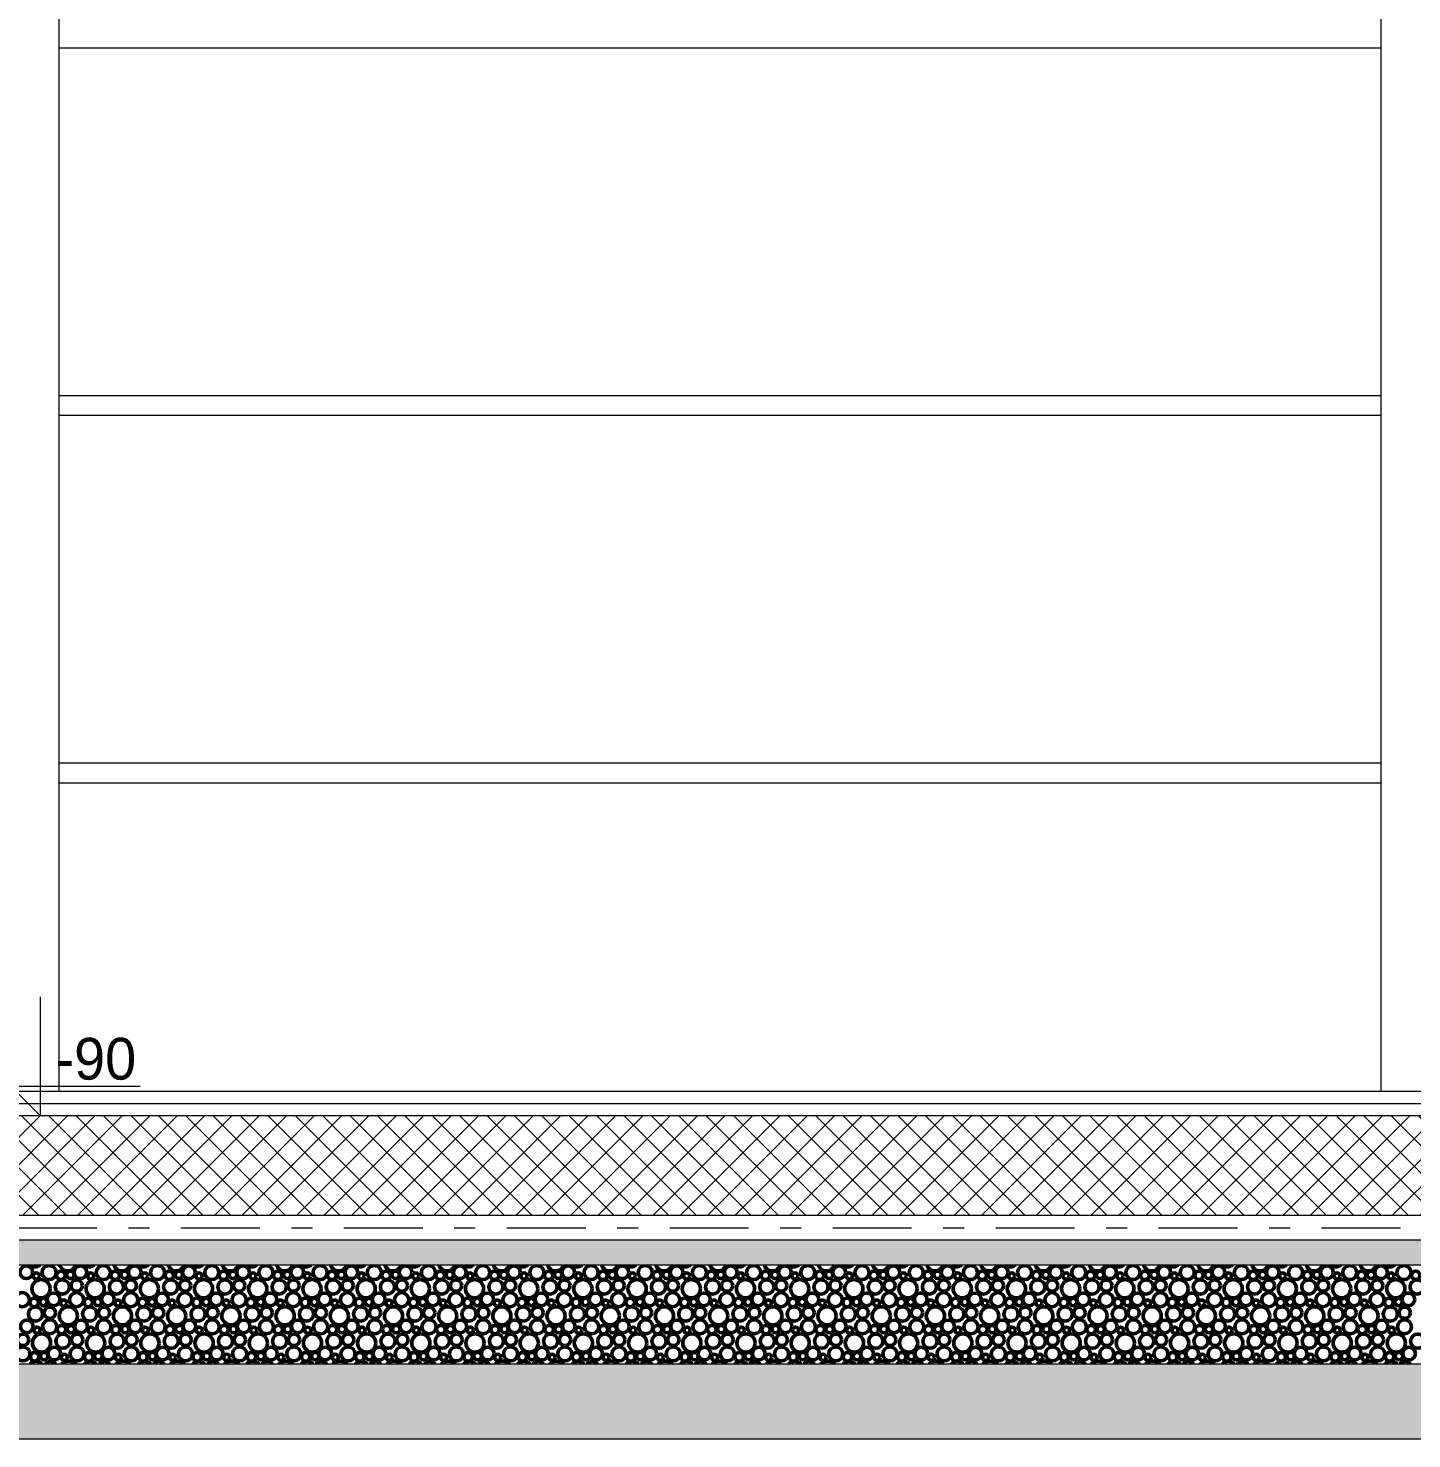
# Model space of a CAD drawing. Header units: millimetres. Extents: x 6658 to 67659, y -16872 to 26261.
# Drawn here: x 29497 to 35069, y -2200 to 3480 of the extents above; entities that cross this region are included whole.
import ezdxf

# ---------------------------------------------------------------- set-up
doc = ezdxf.new("R2010")
doc.units = ezdxf.units.MM
doc.header["$MEASUREMENT"] = 0
doc.linetypes.add('Double Dashed', pattern=[656.166644, 317.49999, -126.999993, 84.666667, -126.999993])
doc.linetypes.add('Wipeout_Contour', pattern=[1000, 0, -1000])
doc.layers.add('A - Prerjet', color=7, linetype='Continuous')
for name, color, linetype, lineweight in [('A - Prerjet_Pen_No__1', 7, 'Continuous', 5), ('A - Prerjet_Pen_No__101', 252, 'Continuous', 5), ('A - Prerjet_Pen_No__6', 5, 'Continuous', 5)]:
    doc.layers.add(name, color=color, linetype=linetype, lineweight=lineweight)
for name, color, linetype, lineweight, true_color in [('A - Prerjet_Pen_No__102', 7, 'Continuous', 50, 0xcccccc), ('A - Prerjet_Pen_No__156', 7, 'Continuous', 5, 0x54689e), ('A - Prerjet_Pen_No__176', 7, 'Continuous', 5, 0x93a0c6), ('A - Prerjet_Pen_No__82', 7, 'Continuous', 5, 0xaaaaaa)]:
    doc.layers.add(name, color=color, linetype=linetype, lineweight=lineweight, true_color=true_color)
doc.styles.add('GENERATED_STYLE_2', font='')
doc.styles.get('GENERATED_STYLE_2').set_extended_font_data('Century Gothic')

# ---------------------------------------------------------------- blocks, each defined once
blk = doc.blocks.new('*X2')
at = {"layer": 'A - Prerjet_Pen_No__102', "color": 254, "linetype": 'Continuous', "lineweight": 50, "true_color": 0xcccccc}
for centre, radius in [((29489.4, -1529.3), 25.5), ((29529.8, -1544.5), 12.4), ((29581.5, -1530.6), 28.4), ((29628.9, -1542), 17.2), ((29667.2, -1539.9), 15), ((29707.6, -1529.3), 25.5), ((29748.1, -1544.5), 12.4), ((29799.7, -1530.6), 28.4), ((29847.1, -1542), 17.2), ((29885.4, -1539.9), 15), ((29925.9, -1529.3), 25.5), ((29966.3, -1544.5), 12.4), ((30017.9, -1530.6), 28.4), ((30065.4, -1542), 17.2), ((30103.7, -1539.9), 15), ((30144.1, -1529.3), 25.5), ((30184.5, -1544.5), 12.4), ((30236.2, -1530.6), 28.4), ((30283.6, -1542), 17.2), ((30321.9, -1539.9), 15), ((30362.3, -1529.3), 25.5), ((30402.7, -1544.5), 12.4), ((30454.4, -1530.6), 28.4), ((30501.8, -1542), 17.2), ((30540.1, -1539.9), 15), ((30580.5, -1529.3), 25.5), ((30621, -1544.5), 12.4), ((30672.6, -1530.6), 28.4), ((30720, -1542), 17.2), ((30758.3, -1539.9), 15), ((30798.8, -1529.3), 25.5), ((30839.2, -1544.5), 12.4), ((30890.8, -1530.6), 28.4), ((30938.3, -1542), 17.2), ((30976.6, -1539.9), 15), ((31017, -1529.3), 25.5), ((31057.4, -1544.5), 12.4), ((31109.1, -1530.6), 28.4), ((31156.5, -1542), 17.2), ((31194.8, -1539.9), 15), ((31235.2, -1529.3), 25.5), ((31275.6, -1544.5), 12.4), ((31327.3, -1530.6), 28.4), ((31374.7, -1542), 17.2), ((31413, -1539.9), 15), ((31453.4, -1529.3), 25.5), ((31493.8, -1544.5), 12.4), ((31545.5, -1530.6), 28.4), ((31592.9, -1542), 17.2), ((31631.2, -1539.9), 15), ((31671.6, -1529.3), 25.5), ((31712.1, -1544.5), 12.4), ((31763.7, -1530.6), 28.4), ((31811.2, -1542), 17.2), ((31849.4, -1539.9), 15), ((31889.9, -1529.3), 25.5), ((31930.3, -1544.5), 12.4), ((31982, -1530.6), 28.4), ((32029.4, -1542), 17.2), ((32067.7, -1539.9), 15), ((32108.1, -1529.3), 25.5), ((32148.5, -1544.5), 12.4), ((32200.2, -1530.6), 28.4), ((32247.6, -1542), 17.2), ((32285.9, -1539.9), 15), ((32326.3, -1529.3), 25.5), ((32366.7, -1544.5), 12.4), ((32418.4, -1530.6), 28.4), ((32465.8, -1542), 17.2), ((32504.1, -1539.9), 15), ((32544.5, -1529.3), 25.5), ((32585, -1544.5), 12.4), ((32636.6, -1530.6), 28.4), ((32684.1, -1542), 17.2), ((32722.3, -1539.9), 15), ((32762.8, -1529.3), 25.5), ((32803.2, -1544.5), 12.4), ((32854.9, -1530.6), 28.4), ((32902.3, -1542), 17.2), ((32940.6, -1539.9), 15), ((32981, -1529.3), 25.5), ((33021.4, -1544.5), 12.4), ((33073.1, -1530.6), 28.4), ((33120.5, -1542), 17.2), ((33158.8, -1539.9), 15), ((33199.2, -1529.3), 25.5), ((33239.6, -1544.5), 12.4), ((33291.3, -1530.6), 28.4), ((33338.7, -1542), 17.2), ((33377, -1539.9), 15), ((33417.4, -1529.3), 25.5), ((33457.9, -1544.5), 12.4), ((33509.5, -1530.6), 28.4), ((33557, -1542), 17.2), ((33595.2, -1539.9), 15), ((33635.7, -1529.3), 25.5), ((33676.1, -1544.5), 12.4), ((33727.8, -1530.6), 28.4), ((33775.2, -1542), 17.2), ((33813.5, -1539.9), 15), ((33853.9, -1529.3), 25.5), ((33894.3, -1544.5), 12.4), ((33946, -1530.6), 28.4), ((33993.4, -1542), 17.2), ((34031.7, -1539.9), 15), ((34072.1, -1529.3), 25.5), ((34112.5, -1544.5), 12.4), ((34164.2, -1530.6), 28.4), ((34211.6, -1542), 17.2), ((34249.9, -1539.9), 15), ((34290.3, -1529.3), 25.5), ((34330.8, -1544.5), 12.4), ((34382.4, -1530.6), 28.4), ((34429.8, -1542), 17.2), ((34468.1, -1539.9), 15), ((34508.6, -1529.3), 25.5), ((34549, -1544.5), 12.4), ((34600.7, -1530.6), 28.4), ((34648.1, -1542), 17.2), ((34686.4, -1539.9), 15), ((34726.8, -1529.3), 25.5), ((34767.2, -1544.5), 12.4), ((34818.9, -1530.6), 28.4), ((34866.3, -1542), 17.2), ((34904.6, -1539.9), 15), ((34945, -1529.3), 25.5), ((34985.4, -1544.5), 12.4), ((35037.1, -1530.6), 28.4), ((35084.5, -1542), 17.2), ((29548.6, -1595.9), 36.7), ((29634.7, -1588.5), 28.6), ((29692.3, -1583.2), 23), ((29766.8, -1595.9), 36.7), ((29852.9, -1588.5), 28.6), ((29910.6, -1583.2), 23), ((29985, -1595.9), 36.7), ((30071.2, -1588.5), 28.6), ((30128.8, -1583.2), 23), ((30203.2, -1595.9), 36.7), ((30289.4, -1588.5), 28.6), ((30347, -1583.2), 23), ((30421.5, -1595.9), 36.7), ((30507.6, -1588.5), 28.6), ((30565.2, -1583.2), 23), ((30639.7, -1595.9), 36.7), ((30725.8, -1588.5), 28.6), ((30783.4, -1583.2), 23), ((30857.9, -1595.9), 36.7), ((30944.1, -1588.5), 28.6), ((31001.7, -1583.2), 23), ((31076.1, -1595.9), 36.7), ((31162.3, -1588.5), 28.6), ((31219.9, -1583.2), 23), ((31294.4, -1595.9), 36.7), ((31380.5, -1588.5), 28.6), ((31438.1, -1583.2), 23), ((31512.6, -1595.9), 36.7), ((31598.7, -1588.5), 28.6), ((31656.3, -1583.2), 23), ((31730.8, -1595.9), 36.7), ((31817, -1588.5), 28.6), ((31874.6, -1583.2), 23), ((31949, -1595.9), 36.7), ((32035.2, -1588.5), 28.6), ((32092.8, -1583.2), 23), ((32167.3, -1595.9), 36.7), ((32253.4, -1588.5), 28.6), ((32311, -1583.2), 23), ((32385.5, -1595.9), 36.7), ((32471.6, -1588.5), 28.6), ((32529.2, -1583.2), 23), ((32603.7, -1595.9), 36.7), ((32689.8, -1588.5), 28.6), ((32747.5, -1583.2), 23), ((32821.9, -1595.9), 36.7), ((32908.1, -1588.5), 28.6), ((32965.7, -1583.2), 23), ((33040.2, -1595.9), 36.7), ((33126.3, -1588.5), 28.6), ((33183.9, -1583.2), 23), ((33258.4, -1595.9), 36.7), ((33344.5, -1588.5), 28.6), ((33402.1, -1583.2), 23), ((33476.6, -1595.9), 36.7), ((33562.7, -1588.5), 28.6), ((33620.4, -1583.2), 23), ((33694.8, -1595.9), 36.7), ((33781, -1588.5), 28.6), ((33838.6, -1583.2), 23), ((33913.1, -1595.9), 36.7), ((33999.2, -1588.5), 28.6), ((34056.8, -1583.2), 23), ((34131.3, -1595.9), 36.7), ((34217.4, -1588.5), 28.6), ((34275, -1583.2), 23), ((34349.5, -1595.9), 36.7), ((34435.6, -1588.5), 28.6), ((34493.3, -1583.2), 23), ((34567.7, -1595.9), 36.7), ((34653.9, -1588.5), 28.6), ((34711.5, -1583.2), 23), ((34786, -1595.9), 36.7), ((34872.1, -1588.5), 28.6), ((34929.7, -1583.2), 23), ((35004.2, -1595.9), 36.7), ((35090.3, -1588.5), 28.6), ((29473.5, -1639.8), 28.4), ((29520.9, -1651.2), 17.2), ((29559.2, -1649.1), 15), ((29599.6, -1638.5), 25.5), ((29640.1, -1653.7), 12.4), ((29691.7, -1639.8), 28.4), ((29739.1, -1651.2), 17.2), ((29777.4, -1649.1), 15), ((29817.9, -1638.5), 25.5), ((29858.3, -1653.7), 12.4), ((29909.9, -1639.8), 28.4), ((29957.4, -1651.2), 17.2), ((29995.7, -1649.1), 15), ((30036.1, -1638.5), 25.5), ((30076.5, -1653.7), 12.4), ((30128.2, -1639.8), 28.4), ((30175.6, -1651.2), 17.2), ((30213.9, -1649.1), 15), ((30254.3, -1638.5), 25.5), ((30294.7, -1653.7), 12.4), ((30346.4, -1639.8), 28.4), ((30393.8, -1651.2), 17.2), ((30432.1, -1649.1), 15), ((30472.5, -1638.5), 25.5), ((30513, -1653.7), 12.4), ((30564.6, -1639.8), 28.4), ((30612, -1651.2), 17.2), ((30650.3, -1649.1), 15), ((30690.8, -1638.5), 25.5), ((30731.2, -1653.7), 12.4), ((30782.8, -1639.8), 28.4), ((30830.3, -1651.2), 17.2), ((30868.6, -1649.1), 15), ((30909, -1638.5), 25.5), ((30949.4, -1653.7), 12.4), ((31001.1, -1639.8), 28.4), ((31048.5, -1651.2), 17.2), ((31086.8, -1649.1), 15), ((31127.2, -1638.5), 25.5), ((31167.6, -1653.7), 12.4), ((31219.3, -1639.8), 28.4), ((31266.7, -1651.2), 17.2), ((31305, -1649.1), 15), ((31345.4, -1638.5), 25.5), ((31385.8, -1653.7), 12.4), ((31437.5, -1639.8), 28.4), ((31484.9, -1651.2), 17.2), ((31523.2, -1649.1), 15), ((31563.6, -1638.5), 25.5), ((31604.1, -1653.7), 12.4), ((31655.7, -1639.8), 28.4), ((31703.2, -1651.2), 17.2), ((31741.4, -1649.1), 15), ((31781.9, -1638.5), 25.5), ((31822.3, -1653.7), 12.4), ((31874, -1639.8), 28.4), ((31921.4, -1651.2), 17.2), ((31959.7, -1649.1), 15), ((32000.1, -1638.5), 25.5), ((32040.5, -1653.7), 12.4), ((32092.2, -1639.8), 28.4), ((32139.6, -1651.2), 17.2), ((32177.9, -1649.1), 15), ((32218.3, -1638.5), 25.5), ((32258.7, -1653.7), 12.4), ((32310.4, -1639.8), 28.4), ((32357.8, -1651.2), 17.2), ((32396.1, -1649.1), 15), ((32436.5, -1638.5), 25.5), ((32477, -1653.7), 12.4), ((32528.6, -1639.8), 28.4), ((32576.1, -1651.2), 17.2), ((32614.3, -1649.1), 15), ((32654.8, -1638.5), 25.5), ((32695.2, -1653.7), 12.4), ((32746.9, -1639.8), 28.4), ((32794.3, -1651.2), 17.2), ((32832.6, -1649.1), 15), ((32873, -1638.5), 25.5), ((32913.4, -1653.7), 12.4), ((32965.1, -1639.8), 28.4), ((33012.5, -1651.2), 17.2), ((33050.8, -1649.1), 15), ((33091.2, -1638.5), 25.5), ((33131.6, -1653.7), 12.4), ((33183.3, -1639.8), 28.4), ((33230.7, -1651.2), 17.2), ((33269, -1649.1), 15), ((33309.4, -1638.5), 25.5), ((33349.9, -1653.7), 12.4), ((33401.5, -1639.8), 28.4), ((33449, -1651.2), 17.2), ((33487.2, -1649.1), 15), ((33527.7, -1638.5), 25.5), ((33568.1, -1653.7), 12.4), ((33619.8, -1639.8), 28.4), ((33667.2, -1651.2), 17.2), ((33705.5, -1649.1), 15), ((33745.9, -1638.5), 25.5), ((33786.3, -1653.7), 12.4), ((33838, -1639.8), 28.4), ((33885.4, -1651.2), 17.2), ((33923.7, -1649.1), 15), ((33964.1, -1638.5), 25.5), ((34004.5, -1653.7), 12.4), ((34056.2, -1639.8), 28.4), ((34103.6, -1651.2), 17.2), ((34141.9, -1649.1), 15), ((34182.3, -1638.5), 25.5), ((34222.8, -1653.7), 12.4), ((34274.4, -1639.8), 28.4), ((34321.8, -1651.2), 17.2), ((34360.1, -1649.1), 15), ((34400.6, -1638.5), 25.5), ((34441, -1653.7), 12.4), ((34492.7, -1639.8), 28.4), ((34540.1, -1651.2), 17.2), ((34578.4, -1649.1), 15), ((34618.8, -1638.5), 25.5), ((34659.2, -1653.7), 12.4), ((34710.9, -1639.8), 28.4), ((34758.3, -1651.2), 17.2), ((34796.6, -1649.1), 15), ((34837, -1638.5), 25.5), ((34877.4, -1653.7), 12.4), ((34929.1, -1639.8), 28.4), ((34976.5, -1651.2), 17.2), ((35014.8, -1649.1), 15), ((35055.2, -1638.5), 25.5), ((29526.7, -1697.6), 28.6), ((29584.3, -1692.4), 23), ((29658.8, -1705.1), 36.7), ((29744.9, -1697.6), 28.6), ((29802.6, -1692.4), 23), ((29877, -1705.1), 36.7), ((29963.2, -1697.6), 28.6), ((30020.8, -1692.4), 23), ((30095.2, -1705.1), 36.7), ((30181.4, -1697.6), 28.6), ((30239, -1692.4), 23), ((30313.5, -1705.1), 36.7), ((30399.6, -1697.6), 28.6), ((30457.2, -1692.4), 23), ((30531.7, -1705.1), 36.7), ((30617.8, -1697.6), 28.6), ((30675.4, -1692.4), 23), ((30749.9, -1705.1), 36.7), ((30836.1, -1697.6), 28.6), ((30893.7, -1692.4), 23), ((30968.1, -1705.1), 36.7), ((31054.3, -1697.6), 28.6), ((31111.9, -1692.4), 23), ((31186.4, -1705.1), 36.7), ((31272.5, -1697.6), 28.6), ((31330.1, -1692.4), 23), ((31404.6, -1705.1), 36.7), ((31490.7, -1697.6), 28.6), ((31548.3, -1692.4), 23), ((31622.8, -1705.1), 36.7), ((31709, -1697.6), 28.6), ((31766.6, -1692.4), 23), ((31841, -1705.1), 36.7), ((31927.2, -1697.6), 28.6), ((31984.8, -1692.4), 23), ((32059.3, -1705.1), 36.7), ((32145.4, -1697.6), 28.6), ((32203, -1692.4), 23), ((32277.5, -1705.1), 36.7), ((32363.6, -1697.6), 28.6), ((32421.2, -1692.4), 23), ((32495.7, -1705.1), 36.7), ((32581.8, -1697.6), 28.6), ((32639.5, -1692.4), 23), ((32713.9, -1705.1), 36.7), ((32800.1, -1697.6), 28.6), ((32857.7, -1692.4), 23), ((32932.2, -1705.1), 36.7), ((33018.3, -1697.6), 28.6), ((33075.9, -1692.4), 23), ((33150.4, -1705.1), 36.7), ((33236.5, -1697.6), 28.6), ((33294.1, -1692.4), 23), ((33368.6, -1705.1), 36.7), ((33454.7, -1697.6), 28.6), ((33512.4, -1692.4), 23), ((33586.8, -1705.1), 36.7), ((33673, -1697.6), 28.6), ((33730.6, -1692.4), 23), ((33805.1, -1705.1), 36.7), ((33891.2, -1697.6), 28.6), ((33948.8, -1692.4), 23), ((34023.3, -1705.1), 36.7), ((34109.4, -1697.6), 28.6), ((34167, -1692.4), 23), ((34241.5, -1705.1), 36.7), ((34327.6, -1697.6), 28.6), ((34385.3, -1692.4), 23), ((34459.7, -1705.1), 36.7), ((34545.9, -1697.6), 28.6), ((34603.5, -1692.4), 23), ((34678, -1705.1), 36.7), ((34764.1, -1697.6), 28.6), ((34821.7, -1692.4), 23), ((34896.2, -1705.1), 36.7), ((34982.3, -1697.6), 28.6), ((35039.9, -1692.4), 23), ((29491.6, -1747.7), 25.5), ((29532.1, -1762.9), 12.4), ((29583.7, -1749), 28.4), ((29631.1, -1760.4), 17.2), ((29669.4, -1758.3), 15), ((29709.9, -1747.7), 25.5), ((29750.3, -1762.9), 12.4), ((29801.9, -1749), 28.4), ((29849.4, -1760.4), 17.2), ((29887.7, -1758.3), 15), ((29928.1, -1747.7), 25.5), ((29968.5, -1762.9), 12.4), ((30020.2, -1749), 28.4), ((30067.6, -1760.4), 17.2), ((30105.9, -1758.3), 15), ((30146.3, -1747.7), 25.5), ((30186.7, -1762.9), 12.4), ((30238.4, -1749), 28.4), ((30285.8, -1760.4), 17.2), ((30324.1, -1758.3), 15), ((30364.5, -1747.7), 25.5), ((30405, -1762.9), 12.4), ((30456.6, -1749), 28.4), ((30504, -1760.4), 17.2), ((30542.3, -1758.3), 15), ((30582.8, -1747.7), 25.5), ((30623.2, -1762.9), 12.4), ((30674.8, -1749), 28.4), ((30722.3, -1760.4), 17.2), ((30760.6, -1758.3), 15), ((30801, -1747.7), 25.5), ((30841.4, -1762.9), 12.4), ((30893.1, -1749), 28.4), ((30940.5, -1760.4), 17.2), ((30978.8, -1758.3), 15), ((31019.2, -1747.7), 25.5), ((31059.6, -1762.9), 12.4), ((31111.3, -1749), 28.4), ((31158.7, -1760.4), 17.2), ((31197, -1758.3), 15), ((31237.4, -1747.7), 25.5), ((31277.8, -1762.9), 12.4), ((31329.5, -1749), 28.4), ((31376.9, -1760.4), 17.2), ((31415.2, -1758.3), 15), ((31455.6, -1747.7), 25.5), ((31496.1, -1762.9), 12.4), ((31547.7, -1749), 28.4), ((31595.2, -1760.4), 17.2), ((31633.4, -1758.3), 15), ((31673.9, -1747.7), 25.5), ((31714.3, -1762.9), 12.4), ((31766, -1749), 28.4), ((31813.4, -1760.4), 17.2), ((31851.7, -1758.3), 15), ((31892.1, -1747.7), 25.5), ((31932.5, -1762.9), 12.4), ((31984.2, -1749), 28.4), ((32031.6, -1760.4), 17.2), ((32069.9, -1758.3), 15), ((32110.3, -1747.7), 25.5), ((32150.7, -1762.9), 12.4), ((32202.4, -1749), 28.4), ((32249.8, -1760.4), 17.2), ((32288.1, -1758.3), 15), ((32328.5, -1747.7), 25.5), ((32369, -1762.9), 12.4), ((32420.6, -1749), 28.4), ((32468.1, -1760.4), 17.2), ((32506.3, -1758.3), 15), ((32546.8, -1747.7), 25.5), ((32587.2, -1762.9), 12.4), ((32638.9, -1749), 28.4), ((32686.3, -1760.4), 17.2), ((32724.6, -1758.3), 15), ((32765, -1747.7), 25.5), ((32805.4, -1762.9), 12.4), ((32857.1, -1749), 28.4), ((32904.5, -1760.4), 17.2), ((32942.8, -1758.3), 15), ((32983.2, -1747.7), 25.5), ((33023.6, -1762.9), 12.4), ((33075.3, -1749), 28.4), ((33122.7, -1760.4), 17.2), ((33161, -1758.3), 15), ((33201.4, -1747.7), 25.5), ((33241.9, -1762.9), 12.4), ((33293.5, -1749), 28.4), ((33341, -1760.4), 17.2), ((33379.2, -1758.3), 15), ((33419.7, -1747.7), 25.5), ((33460.1, -1762.9), 12.4), ((33511.8, -1749), 28.4), ((33559.2, -1760.4), 17.2), ((33597.5, -1758.3), 15), ((33637.9, -1747.7), 25.5), ((33678.3, -1762.9), 12.4), ((33730, -1749), 28.4), ((33777.4, -1760.4), 17.2), ((33815.7, -1758.3), 15), ((33856.1, -1747.7), 25.5), ((33896.5, -1762.9), 12.4), ((33948.2, -1749), 28.4), ((33995.6, -1760.4), 17.2), ((34033.9, -1758.3), 15), ((34074.3, -1747.7), 25.5), ((34114.8, -1762.9), 12.4), ((34166.4, -1749), 28.4), ((34213.8, -1760.4), 17.2), ((34252.1, -1758.3), 15), ((34292.6, -1747.7), 25.5), ((34333, -1762.9), 12.4), ((34384.7, -1749), 28.4), ((34432.1, -1760.4), 17.2), ((34470.4, -1758.3), 15), ((34510.8, -1747.7), 25.5), ((34551.2, -1762.9), 12.4), ((34602.9, -1749), 28.4), ((34650.3, -1760.4), 17.2), ((34688.6, -1758.3), 15), ((34729, -1747.7), 25.5), ((34769.4, -1762.9), 12.4), ((34821.1, -1749), 28.4), ((34868.5, -1760.4), 17.2), ((34906.8, -1758.3), 15), ((34947.2, -1747.7), 25.5), ((34987.7, -1762.9), 12.4), ((35039.3, -1749), 28.4), ((29476.3, -1801.6), 23), ((29550.8, -1814.3), 36.7), ((29636.9, -1806.8), 28.6), ((29694.6, -1801.6), 23), ((29769, -1814.3), 36.7), ((29855.2, -1806.8), 28.6), ((29912.8, -1801.6), 23), ((29987.2, -1814.3), 36.7), ((30073.4, -1806.8), 28.6), ((30131, -1801.6), 23), ((30205.5, -1814.3), 36.7), ((30291.6, -1806.8), 28.6), ((30349.2, -1801.6), 23), ((30423.7, -1814.3), 36.7), ((30509.8, -1806.8), 28.6), ((30567.4, -1801.6), 23), ((30641.9, -1814.3), 36.7), ((30728.1, -1806.8), 28.6), ((30785.7, -1801.6), 23), ((30860.1, -1814.3), 36.7), ((30946.3, -1806.8), 28.6), ((31003.9, -1801.6), 23), ((31078.4, -1814.3), 36.7), ((31164.5, -1806.8), 28.6), ((31222.1, -1801.6), 23), ((31296.6, -1814.3), 36.7), ((31382.7, -1806.8), 28.6), ((31440.3, -1801.6), 23), ((31514.8, -1814.3), 36.7), ((31601, -1806.8), 28.6), ((31658.6, -1801.6), 23), ((31733, -1814.3), 36.7), ((31819.2, -1806.8), 28.6), ((31876.8, -1801.6), 23), ((31951.3, -1814.3), 36.7), ((32037.4, -1806.8), 28.6), ((32095, -1801.6), 23), ((32169.5, -1814.3), 36.7), ((32255.6, -1806.8), 28.6), ((32313.2, -1801.6), 23), ((32387.7, -1814.3), 36.7), ((32473.8, -1806.8), 28.6), ((32531.5, -1801.6), 23), ((32605.9, -1814.3), 36.7), ((32692.1, -1806.8), 28.6), ((32749.7, -1801.6), 23), ((32824.2, -1814.3), 36.7), ((32910.3, -1806.8), 28.6), ((32967.9, -1801.6), 23), ((33042.4, -1814.3), 36.7), ((33128.5, -1806.8), 28.6), ((33186.1, -1801.6), 23), ((33260.6, -1814.3), 36.7), ((33346.7, -1806.8), 28.6), ((33404.4, -1801.6), 23), ((33478.8, -1814.3), 36.7), ((33565, -1806.8), 28.6), ((33622.6, -1801.6), 23), ((33697.1, -1814.3), 36.7), ((33783.2, -1806.8), 28.6), ((33840.8, -1801.6), 23), ((33915.3, -1814.3), 36.7), ((34001.4, -1806.8), 28.6), ((34059, -1801.6), 23), ((34133.5, -1814.3), 36.7), ((34219.6, -1806.8), 28.6), ((34277.3, -1801.6), 23), ((34351.7, -1814.3), 36.7), ((34437.9, -1806.8), 28.6), ((34495.5, -1801.6), 23), ((34570, -1814.3), 36.7), ((34656.1, -1806.8), 28.6), ((34713.7, -1801.6), 23), ((34788.2, -1814.3), 36.7), ((34874.3, -1806.8), 28.6), ((34931.9, -1801.6), 23), ((35006.4, -1814.3), 36.7), ((35092.5, -1806.8), 28.6), ((29475.7, -1858.2), 28.4), ((29523.1, -1869.6), 17.2), ((29561.4, -1867.5), 15), ((29601.9, -1856.9), 25.5), ((29642.3, -1872.1), 12.4), ((29693.9, -1858.2), 28.4), ((29741.4, -1869.6), 17.2), ((29779.7, -1867.5), 15), ((29820.1, -1856.9), 25.5), ((29860.5, -1872.1), 12.4), ((29912.2, -1858.2), 28.4), ((29959.6, -1869.6), 17.2), ((29997.9, -1867.5), 15), ((30038.3, -1856.9), 25.5), ((30078.7, -1872.1), 12.4), ((30130.4, -1858.2), 28.4), ((30177.8, -1869.6), 17.2), ((30216.1, -1867.5), 15), ((30256.5, -1856.9), 25.5), ((30297, -1872.1), 12.4), ((30348.6, -1858.2), 28.4), ((30396, -1869.6), 17.2), ((30434.3, -1867.5), 15), ((30474.8, -1856.9), 25.5), ((30515.2, -1872.1), 12.4), ((30566.8, -1858.2), 28.4), ((30614.3, -1869.6), 17.2), ((30652.6, -1867.5), 15), ((30693, -1856.9), 25.5), ((30733.4, -1872.1), 12.4), ((30785.1, -1858.2), 28.4), ((30832.5, -1869.6), 17.2), ((30870.8, -1867.5), 15), ((30911.2, -1856.9), 25.5), ((30951.6, -1872.1), 12.4), ((31003.3, -1858.2), 28.4), ((31050.7, -1869.6), 17.2), ((31089, -1867.5), 15), ((31129.4, -1856.9), 25.5), ((31169.8, -1872.1), 12.4), ((31221.5, -1858.2), 28.4), ((31268.9, -1869.6), 17.2), ((31307.2, -1867.5), 15), ((31347.6, -1856.9), 25.5), ((31388.1, -1872.1), 12.4), ((31439.7, -1858.2), 28.4), ((31487.2, -1869.6), 17.2), ((31525.4, -1867.5), 15), ((31565.9, -1856.9), 25.5), ((31606.3, -1872.1), 12.4), ((31658, -1858.2), 28.4), ((31705.4, -1869.6), 17.2), ((31743.7, -1867.5), 15), ((31784.1, -1856.9), 25.5), ((31824.5, -1872.1), 12.4), ((31876.2, -1858.2), 28.4), ((31923.6, -1869.6), 17.2), ((31961.9, -1867.5), 15), ((32002.3, -1856.9), 25.5), ((32042.7, -1872.1), 12.4), ((32094.4, -1858.2), 28.4), ((32141.8, -1869.6), 17.2), ((32180.1, -1867.5), 15), ((32220.5, -1856.9), 25.5), ((32261, -1872.1), 12.4), ((32312.6, -1858.2), 28.4), ((32360.1, -1869.6), 17.2), ((32398.3, -1867.5), 15), ((32438.8, -1856.9), 25.5), ((32479.2, -1872.1), 12.4), ((32530.9, -1858.2), 28.4), ((32578.3, -1869.6), 17.2), ((32616.6, -1867.5), 15), ((32657, -1856.9), 25.5), ((32697.4, -1872.1), 12.4), ((32749.1, -1858.2), 28.4), ((32796.5, -1869.6), 17.2), ((32834.8, -1867.5), 15), ((32875.2, -1856.9), 25.5), ((32915.6, -1872.1), 12.4), ((32967.3, -1858.2), 28.4), ((33014.7, -1869.6), 17.2), ((33053, -1867.5), 15), ((33093.4, -1856.9), 25.5), ((33133.9, -1872.1), 12.4), ((33185.5, -1858.2), 28.4), ((33233, -1869.6), 17.2), ((33271.2, -1867.5), 15), ((33311.7, -1856.9), 25.5), ((33352.1, -1872.1), 12.4), ((33403.8, -1858.2), 28.4), ((33451.2, -1869.6), 17.2), ((33489.5, -1867.5), 15), ((33529.9, -1856.9), 25.5), ((33570.3, -1872.1), 12.4), ((33622, -1858.2), 28.4), ((33669.4, -1869.6), 17.2), ((33707.7, -1867.5), 15), ((33748.1, -1856.9), 25.5), ((33788.5, -1872.1), 12.4), ((33840.2, -1858.2), 28.4), ((33887.6, -1869.6), 17.2), ((33925.9, -1867.5), 15), ((33966.3, -1856.9), 25.5), ((34006.8, -1872.1), 12.4), ((34058.4, -1858.2), 28.4), ((34105.8, -1869.6), 17.2), ((34144.1, -1867.5), 15), ((34184.6, -1856.9), 25.5), ((34225, -1872.1), 12.4), ((34276.7, -1858.2), 28.4), ((34324.1, -1869.6), 17.2), ((34362.4, -1867.5), 15), ((34402.8, -1856.9), 25.5), ((34443.2, -1872.1), 12.4), ((34494.9, -1858.2), 28.4), ((34542.3, -1869.6), 17.2), ((34580.6, -1867.5), 15), ((34621, -1856.9), 25.5), ((34661.4, -1872.1), 12.4), ((34713.1, -1858.2), 28.4), ((34760.5, -1869.6), 17.2), ((34798.8, -1867.5), 15), ((34839.2, -1856.9), 25.5), ((34879.7, -1872.1), 12.4), ((34931.3, -1858.2), 28.4), ((34978.7, -1869.6), 17.2), ((35017, -1867.5), 15), ((35057.5, -1856.9), 25.5)]:
    blk.add_circle(centre, radius, dxfattribs=at)
for centre, radius, start, end in [((29524.5, -1479.3), 28.6, 226.4535, 313.5465), ((29656.6, -1486.7), 36.7, 201.1845, 338.8155), ((29742.7, -1479.3), 28.6, 226.4535, 313.5465), ((29874.8, -1486.7), 36.7, 201.1845, 338.8155), ((29960.9, -1479.3), 28.6, 226.4535, 313.5465), ((30093, -1486.7), 36.7, 201.1845, 338.8155), ((30179.2, -1479.3), 28.6, 226.4535, 313.5465), ((30311.2, -1486.7), 36.7, 201.1845, 338.8155), ((30397.4, -1479.3), 28.6, 226.4535, 313.5465), ((30529.5, -1486.7), 36.7, 201.1845, 338.8155), ((30615.6, -1479.3), 28.6, 226.4535, 313.5465), ((30747.7, -1486.7), 36.7, 201.1845, 338.8155), ((30833.8, -1479.3), 28.6, 226.4535, 313.5465), ((30965.9, -1486.7), 36.7, 201.1845, 338.8155), ((31052.1, -1479.3), 28.6, 226.4535, 313.5465), ((31184.1, -1486.7), 36.7, 201.1845, 338.8155), ((31270.3, -1479.3), 28.6, 226.4535, 313.5465), ((31402.4, -1486.7), 36.7, 201.1845, 338.8155), ((31488.5, -1479.3), 28.6, 226.4535, 313.5465), ((31620.6, -1486.7), 36.7, 201.1845, 338.8155), ((31706.7, -1479.3), 28.6, 226.4535, 313.5465), ((31838.8, -1486.7), 36.7, 201.1845, 338.8155), ((31925, -1479.3), 28.6, 226.4535, 313.5465), ((32057, -1486.7), 36.7, 201.1845, 338.8155), ((32143.2, -1479.3), 28.6, 226.4535, 313.5465), ((32275.3, -1486.7), 36.7, 201.1845, 338.8155), ((32361.4, -1479.3), 28.6, 226.4535, 313.5465), ((32493.5, -1486.7), 36.7, 201.1845, 338.8155), ((32579.6, -1479.3), 28.6, 226.4535, 313.5465), ((32711.7, -1486.7), 36.7, 201.1845, 338.8155), ((32797.8, -1479.3), 28.6, 226.4535, 313.5465), ((32929.9, -1486.7), 36.7, 201.1845, 338.8155), ((33016.1, -1479.3), 28.6, 226.4535, 313.5465), ((33148.2, -1486.7), 36.7, 201.1845, 338.8155), ((33234.3, -1479.3), 28.6, 226.4535, 313.5465), ((33366.4, -1486.7), 36.7, 201.1845, 338.8155), ((33452.5, -1479.3), 28.6, 226.4535, 313.5465), ((33584.6, -1486.7), 36.7, 201.1845, 338.8155), ((33670.7, -1479.3), 28.6, 226.4535, 313.5465), ((33802.8, -1486.7), 36.7, 201.1845, 338.8155), ((33889, -1479.3), 28.6, 226.4535, 313.5465), ((34021.1, -1486.7), 36.7, 201.1845, 338.8155), ((34107.2, -1479.3), 28.6, 226.4535, 313.5465), ((34239.3, -1486.7), 36.7, 201.1845, 338.8155), ((34325.4, -1479.3), 28.6, 226.4535, 313.5465), ((34457.5, -1486.7), 36.7, 201.1845, 338.8155), ((34543.6, -1479.3), 28.6, 226.4535, 313.5465), ((34675.7, -1486.7), 36.7, 201.1845, 338.8155), ((34761.9, -1479.3), 28.6, 226.4535, 313.5465), ((34894, -1486.7), 36.7, 201.1845, 338.8155), ((34980.1, -1479.3), 28.6, 226.4535, 313.5465), ((29528.9, -1916), 28.6, 34.0917, 145.9083), ((29586.6, -1910.8), 23, 27.8564, 152.1436), ((29661, -1923.5), 36.7, 39.8179, 140.1821), ((29747.2, -1916), 28.6, 34.0917, 145.9083), ((29804.8, -1910.8), 23, 27.8564, 152.1436), ((29879.2, -1923.5), 36.7, 39.8179, 140.1821), ((29965.4, -1916), 28.6, 34.0917, 145.9083), ((30023, -1910.8), 23, 27.8564, 152.1436), ((30097.5, -1923.5), 36.7, 39.8179, 140.1821), ((30183.6, -1916), 28.6, 34.0917, 145.9083), ((30241.2, -1910.8), 23, 27.8564, 152.1436), ((30315.7, -1923.5), 36.7, 39.8179, 140.1821), ((30401.8, -1916), 28.6, 34.0917, 145.9083), ((30459.4, -1910.8), 23, 27.8564, 152.1436), ((30533.9, -1923.5), 36.7, 39.8179, 140.1821), ((30620.1, -1916), 28.6, 34.0917, 145.9083), ((30677.7, -1910.8), 23, 27.8564, 152.1436), ((30752.1, -1923.5), 36.7, 39.8179, 140.1821), ((30838.3, -1916), 28.6, 34.0917, 145.9083), ((30895.9, -1910.8), 23, 27.8564, 152.1436), ((30970.4, -1923.5), 36.7, 39.8179, 140.1821), ((31056.5, -1916), 28.6, 34.0917, 145.9083), ((31114.1, -1910.8), 23, 27.8564, 152.1436), ((31188.6, -1923.5), 36.7, 39.8179, 140.1821), ((31274.7, -1916), 28.6, 34.0917, 145.9083), ((31332.3, -1910.8), 23, 27.8564, 152.1436), ((31406.8, -1923.5), 36.7, 39.8179, 140.1821), ((31493, -1916), 28.6, 34.0917, 145.9083), ((31550.6, -1910.8), 23, 27.8564, 152.1436), ((31625, -1923.5), 36.7, 39.8179, 140.1821), ((31711.2, -1916), 28.6, 34.0917, 145.9083), ((31768.8, -1910.8), 23, 27.8564, 152.1436), ((31843.3, -1923.5), 36.7, 39.8179, 140.1821), ((31929.4, -1916), 28.6, 34.0917, 145.9083), ((31987, -1910.8), 23, 27.8564, 152.1436), ((32061.5, -1923.5), 36.7, 39.8179, 140.1821), ((32147.6, -1916), 28.6, 34.0917, 145.9083), ((32205.2, -1910.8), 23, 27.8564, 152.1436), ((32279.7, -1923.5), 36.7, 39.8179, 140.1821), ((32365.8, -1916), 28.6, 34.0917, 145.9083), ((32423.5, -1910.8), 23, 27.8564, 152.1436), ((32497.9, -1923.5), 36.7, 39.8179, 140.1821), ((32584.1, -1916), 28.6, 34.0917, 145.9083), ((32641.7, -1910.8), 23, 27.8564, 152.1436), ((32716.2, -1923.5), 36.7, 39.8179, 140.1821), ((32802.3, -1916), 28.6, 34.0917, 145.9083), ((32859.9, -1910.8), 23, 27.8564, 152.1436), ((32934.4, -1923.5), 36.7, 39.8179, 140.1821), ((33020.5, -1916), 28.6, 34.0917, 145.9083), ((33078.1, -1910.8), 23, 27.8564, 152.1436), ((33152.6, -1923.5), 36.7, 39.8179, 140.1821), ((33238.7, -1916), 28.6, 34.0917, 145.9083), ((33296.4, -1910.8), 23, 27.8564, 152.1436), ((33370.8, -1923.5), 36.7, 39.8179, 140.1821), ((33457, -1916), 28.6, 34.0917, 145.9083), ((33514.6, -1910.8), 23, 27.8564, 152.1436), ((33589.1, -1923.5), 36.7, 39.8179, 140.1821), ((33675.2, -1916), 28.6, 34.0917, 145.9083), ((33732.8, -1910.8), 23, 27.8564, 152.1436), ((33807.3, -1923.5), 36.7, 39.8179, 140.1821), ((33893.4, -1916), 28.6, 34.0917, 145.9083), ((33951, -1910.8), 23, 27.8564, 152.1436), ((34025.5, -1923.5), 36.7, 39.8179, 140.1821), ((34111.6, -1916), 28.6, 34.0917, 145.9083), ((34169.3, -1910.8), 23, 27.8564, 152.1436), ((34243.7, -1923.5), 36.7, 39.8179, 140.1821), ((34329.9, -1916), 28.6, 34.0917, 145.9083), ((34387.5, -1910.8), 23, 27.8564, 152.1436), ((34462, -1923.5), 36.7, 39.8179, 140.1821), ((34548.1, -1916), 28.6, 34.0917, 145.9083), ((34605.7, -1910.8), 23, 27.8564, 152.1436), ((34680.2, -1923.5), 36.7, 39.8179, 140.1821), ((34766.3, -1916), 28.6, 34.0917, 145.9083), ((34823.9, -1910.8), 23, 27.8564, 152.1436), ((34898.4, -1923.5), 36.7, 39.8179, 140.1821), ((34984.5, -1916), 28.6, 34.0917, 145.9083), ((35042.2, -1910.8), 23, 27.8564, 152.1436)]:
    blk.add_arc(centre, radius, start, end, dxfattribs=at)
blk = doc.blocks.new('Fill_1', base_point=(0, 0))
at = {"layer": 'A - Prerjet_Pen_No__82', "color": 253, "linetype": 'Continuous', "lineweight": 5, "true_color": 0xaaaaaa, "flags": 128}
blk.add_lwpolyline([(10929.6, -1300), (11129.6, -1900), (48529, -1900), (58927.1, -898.2), (59888.4, -350), (60088.4, -350), (60088.4, -50), (58867.1, -50), (58888.7, -500), (50114, -1345.4), (49964.7, -1500), (11739.7, -1500), (11739.7, -1300)], close=True, dxfattribs=at)
at = {"layer": 'A - Prerjet_Pen_No__102', "color": 254, "linetype": 'Continuous', "lineweight": 50, "true_color": 0xcccccc}
blk.add_blockref('*X2', (0, 0), dxfattribs=at)
blk = doc.blocks.new('Dimension_6', base_point=(29547.2, -900))
at = {"layer": 'A - Prerjet_Pen_No__156', "color": 165, "linetype": 'Continuous', "lineweight": 5, "true_color": 0x54689e}
for p, q in [((29547.2, -900), (29547.2, -420)), ((29547.2, -900), (29427.2, -780)), ((29427.2, -780), (29547.2, -780)), ((29547.2, -780), (29948.7, -780))]:
    blk.add_line(p, q, dxfattribs=at)
at = {"layer": 'A - Prerjet_Pen_No__176', "color": 253, "lineweight": 5, "true_color": 0x93a0c6, "insert": (29607.2, -756), "char_height": 168, "attachment_point": 7, "style": 'GENERATED_STYLE_2'}
blk.add_mtext('\\A1;{\\pql;\\fCentury Gothic|b0|i0|c0|p34;-90}', dxfattribs=at)

msp = doc.modelspace()

# ---------------------------------------------------------------- block references
at = {"layer": 'A - Prerjet_Pen_No__102', "color": 254, "linetype": 'Continuous', "lineweight": 50, "true_color": 0xcccccc}
msp.add_blockref('Fill_1', (0, 0), dxfattribs=at)

# ---------------------------------------------------------------- wipeouts: each hides what was drawn before it
at = {"color": 254, "linetype": 'Wipeout_Contour', "lineweight": 0, "ltscale": 140174.813474}
msp.add_wipeout([(34920.1, 2000), (34945.1, 2000), (34945.1, 3400), (34920.1, 3400)], dxfattribs=at).dxf.layer = 'A - Prerjet'
at = {"color": 254, "linetype": 'Wipeout_Contour', "lineweight": 0, "ltscale": 139843.448896}
msp.add_wipeout([(34920.1, 1920), (34920.1, 520), (34945.1, 520), (34945.1, 1920)], dxfattribs=at).dxf.layer = 'A - Prerjet'

# ---------------------------------------------------------------- next in the draw order: wipeouts: each hides what was drawn before it
at = {"color": 254, "linetype": 'Wipeout_Contour', "lineweight": 0, "ltscale": 129568.818271}
msp.add_wipeout([(29622.2, 2000), (34920.1, 2000), (34920.1, 3400), (29622.2, 3400)], dxfattribs=at).dxf.layer = 'A - Prerjet'
at = {"color": 254, "linetype": 'Wipeout_Contour', "lineweight": 0, "ltscale": 129207.882143}
msp.add_wipeout([(29622.2, 1920), (29622.2, 520), (34920.1, 520), (34920.1, 1920)], dxfattribs=at).dxf.layer = 'A - Prerjet'
at = {"color": 254, "linetype": 'Wipeout_Contour', "lineweight": 0, "ltscale": 331665.779051}
msp.add_wipeout([(10729.6, -2200), (60088.4, -2200), (60088.4, -350), (59888.4, -350), (58927.1, -898.2), (48529, -1900), (11129.6, -1900), (10929.6, -1300), (10729.6, -1300)], dxfattribs=at).dxf.layer = 'A - Prerjet'

# ---------------------------------------------------------------- next in the draw order: hatches: boundary and pattern name
at = {"layer": 'A - Prerjet_Pen_No__102', "linetype": 'Continuous', "lineweight": 50, "true_color": 0xcccccc}
h = msp.add_hatch(dxfattribs=at)
h.set_pattern_fill('Earth', color=254, style=0, pattern_type=2)
h.set_pattern_definition([(45, (0, 0), (-165.463, 165.463), []), (45, (-55.15, 55.15), (-330.926, 330.926), []), (45, (-110.3, 110.3), (-330.926, 330.926), []), (135, (-165.46, 165.46), (55.15433, 55.15433), [234, -234])])
h.paths.add_polyline_path([(10729.6, -2200), (60088.4, -2200), (60088.4, -350), (59888.4, -350), (58927.1, -898.2), (48529, -1900), (11129.6, -1900), (10929.6, -1300), (10729.6, -1300)])

# ---------------------------------------------------------------- next in the draw order: linework, layer by layer
at = {"layer": 'A - Prerjet_Pen_No__82', "color": 253, "linetype": 'Continuous', "lineweight": 5, "true_color": 0xaaaaaa, "flags": 128}
msp.add_lwpolyline([(10729.6, -2200), (60088.4, -2200), (60088.4, -350), (59888.4, -350), (58927.1, -898.2), (48529, -1900), (11129.6, -1900), (10929.6, -1300), (10729.6, -1300)], close=True, dxfattribs=at)

# ---------------------------------------------------------------- next in the draw order: wipeouts: each hides what was drawn before it
at = {"color": 254, "linetype": 'Wipeout_Contour', "lineweight": 0, "ltscale": 341317.680381}
msp.add_wipeout([(50114, -1345.4), (58888.7, -500), (58883.9, -400), (49864.7, -1269), (49864.7, -1400), (11739.7, -1400), (11739.7, -1500), (49964.7, -1500)], dxfattribs=at).dxf.layer = 'A - Prerjet'

# ---------------------------------------------------------------- next in the draw order: hatches: boundary and pattern name
at = {"layer": 'A - Prerjet_Pen_No__102', "linetype": 'Continuous', "lineweight": 50, "true_color": 0xcccccc}
h = msp.add_hatch(dxfattribs=at)
h.set_pattern_fill('Brass_Bronze', color=254, style=0, pattern_type=2)
h.set_pattern_definition([(45, (35314.24, -950), (-110.3087, 110.3087), []), (45, (35259.09, -894.85), (-110.3087, 110.3087), [117, -39])])
h.paths.add_polyline_path([(50114, -1345.4), (58888.7, -500), (58883.9, -400), (49864.7, -1269), (49864.7, -1400), (11739.7, -1400), (11739.7, -1500), (49964.7, -1500)])

# ---------------------------------------------------------------- next in the draw order: linework, layer by layer
at = {"layer": 'A - Prerjet_Pen_No__1', "color": 7, "linetype": 'Continuous', "lineweight": 5}
msp.add_lwpolyline([(12454.6, -850), (48872.2, -850)], dxfattribs=at)
at = {"layer": 'A - Prerjet_Pen_No__82', "color": 253, "linetype": 'Continuous', "lineweight": 5, "true_color": 0xaaaaaa, "flags": 128}
msp.add_lwpolyline([(50114, -1345.4), (58888.7, -500), (58883.9, -400), (49864.7, -1269), (49864.7, -1400), (11739.7, -1400), (11739.7, -1500), (49964.7, -1500)], close=True, dxfattribs=at)

# ---------------------------------------------------------------- next in the draw order: wipeouts: each hides what was drawn before it
at = {"color": 254, "linetype": 'Wipeout_Contour', "lineweight": 0, "ltscale": 139754.12132}
msp.add_wipeout([(34920.1, 440), (34920.1, -800), (34945.1, -800), (34945.1, 440)], dxfattribs=at).dxf.layer = 'A - Prerjet'

# ---------------------------------------------------------------- next in the draw order: wipeouts: each hides what was drawn before it
at = {"color": 254, "linetype": 'Wipeout_Contour', "lineweight": 0, "ltscale": 129110.556948}
msp.add_wipeout([(29622.2, -800), (34920.1, -800), (34920.1, 440), (29622.2, 440)], dxfattribs=at).dxf.layer = 'A - Prerjet'

# ---------------------------------------------------------------- next in the draw order: wipeouts: each hides what was drawn before it
at = {"color": 254, "linetype": 'Wipeout_Contour', "lineweight": 0, "ltscale": 119084.31631}
msp.add_wipeout([(29622.2, 5100), (29472.2, 5100), (29472.2, -800), (29622.2, -800)], dxfattribs=at).dxf.layer = 'A - Prerjet'
at = {"color": 254, "linetype": 'Wipeout_Contour', "lineweight": 0, "ltscale": 140837.347542}
msp.add_wipeout([(35095.1, 5100), (34945.1, 5100), (34945.1, -800), (35095.1, -800)], dxfattribs=at).dxf.layer = 'A - Prerjet'

# ---------------------------------------------------------------- next in the draw order: hatches: boundary and pattern name
at = {"layer": 'A - Prerjet_Pen_No__1', "linetype": 'Continuous', "lineweight": 5}
h = msp.add_hatch(dxfattribs=at)
h.set_pattern_fill('Concrete_Block', style=0, pattern_type=2)
h.set_pattern_definition([(45, (0, 0), (-55.15433, 55.15433), []), (135, (0, 0), (55.15433, 55.15433), [])])
h.paths.add_polyline_path([(11739.7, -1300), (49764.7, -1300), (49764.7, -1178.2), (58879.1, -300), (58869.5, -100), (50566.3, -900), (50434.7, -900), (50434.7, -1050), (50164.7, -1050), (50164.7, -900), (49764.7, -900), (11739.7, -900)])

# ---------------------------------------------------------------- next in the draw order: linework, layer by layer
at = {"layer": 'A - Prerjet_Pen_No__1', "color": 7, "linetype": 'Continuous', "lineweight": 5}
for points in [[(50164.7, -900), (49764.7, -900), (11739.7, -900), (11739.7, -1300), (49764.7, -1300), (49764.7, -1178.2), (58879.1, -300), (58869.5, -100), (50566.3, -900), (50434.7, -900)], [(12454.6, -800), (48872.2, -800)]]:
    msp.add_lwpolyline(points, dxfattribs=at)
at = {"layer": 'A - Prerjet_Pen_No__6', "color": 5, "linetype": 'Double Dashed', "lineweight": 5, "flags": 128}
msp.add_lwpolyline([(11739.7, -1350), (49814.7, -1350), (49814.7, -1223.6), (58881.5, -350)], dxfattribs=at)

# ---------------------------------------------------------------- next in the draw order: block references
at = {"layer": 'A - Prerjet', "color": 165, "linetype": 'Continuous', "lineweight": 5, "true_color": 0x54689e}
msp.add_blockref('Dimension_6', (29547.2, -900), dxfattribs=at)

# ---------------------------------------------------------------- next in the draw order: wipeouts: each hides what was drawn before it
at = {"color": 254, "linetype": 'Wipeout_Contour', "lineweight": 0, "ltscale": 129870.596965}
msp.add_wipeout([(34945.1, 3480), (29622.2, 3480), (29622.2, 3400), (34945.1, 3400)], dxfattribs=at).dxf.layer = 'A - Prerjet'
at = {"color": 254, "linetype": 'Wipeout_Contour', "lineweight": 0, "ltscale": 129374.032617}
msp.add_wipeout([(29622.2, 1920), (34945.1, 1920), (34945.1, 2000), (29622.2, 2000)], dxfattribs=at).dxf.layer = 'A - Prerjet'
at = {"color": 254, "linetype": 'Wipeout_Contour', "lineweight": 0, "ltscale": 129149.020142}
msp.add_wipeout([(29622.2, 440), (34945.1, 440), (34945.1, 520), (29622.2, 520)], dxfattribs=at).dxf.layer = 'A - Prerjet'

# ---------------------------------------------------------------- next in the draw order: linework, layer by layer
at = {"layer": 'A - Prerjet_Pen_No__1', "color": 7, "linetype": 'Continuous', "lineweight": 5}
for p, q in [((29622.2, -800), (29622.2, 5100)), ((34945.1, -800), (34945.1, 5100))]:
    msp.add_line(p, q, dxfattribs=at)
at = {"layer": 'A - Prerjet_Pen_No__101', "color": 252, "linetype": 'Continuous', "lineweight": 5}
for p, q in [((34945.1, 3400), (29622.2, 3400)), ((34945.1, 2000), (29622.2, 2000)), ((34945.1, 1920), (29622.2, 1920)), ((34945.1, 520), (29622.2, 520)), ((34945.1, 440), (29622.2, 440))]:
    msp.add_line(p, q, dxfattribs=at)

doc.saveas('drawing.dxf')
